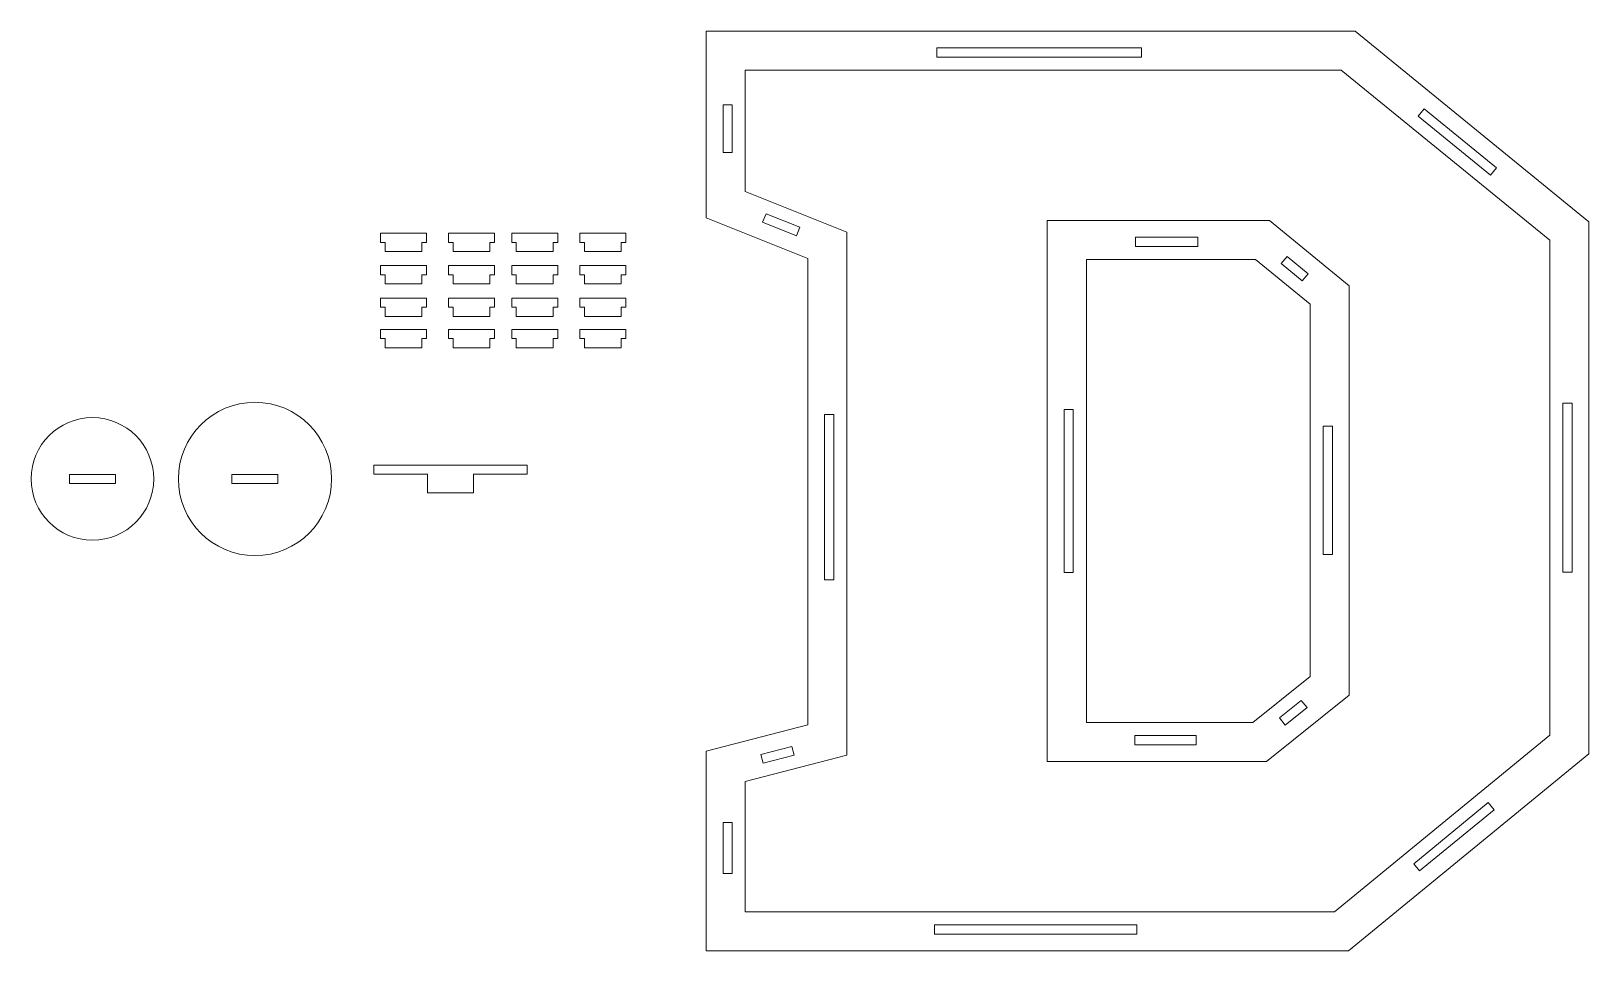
# Model space of a CAD drawing. Header units: centimetres. Extents: x -250 to 250, y -508 to 508.
# Drawn here: x -250 to -199.2, y 100.6 to 130.6 of the extents above; entities that cross this region are included whole.
import ezdxf

# ---------------------------------------------------------------- set-up
doc = ezdxf.new("R2010")
doc.units = ezdxf.units.CM
doc.header["$MEASUREMENT"] = 0
doc.layers.add('Capa 1', color=7, linetype='Continuous')

msp = doc.modelspace()

# ---------------------------------------------------------------- linework, layer by layer
at = {"layer": 'Capa 1', "color": 240, "lineweight": 9}
for points, knots in [([(-199.15805, 124.3774), (-199.15805, 124.3774), (-199.15805, 107.02029), (-199.15805, 107.02029), (-199.15805, 107.02029), (-207.00072, 100.59173), (-207.00072, 100.59173), (-207.00072, 100.59173), (-227.95806, 100.59173), (-227.95806, 100.59173), (-227.95806, 100.59173), (-227.95806, 107.106), (-227.95806, 107.106), (-227.95806, 107.106), (-224.64671, 107.96315), (-224.64671, 107.96315), (-224.64671, 107.96315), (-224.64671, 123.1774), (-224.64671, 123.1774), (-224.64671, 123.1774), (-227.95806, 124.50597), (-227.95806, 124.50597), (-227.95806, 124.50597), (-227.95806, 130.59167), (-227.95806, 130.59167), (-227.95806, 130.59167), (-206.78287, 130.59167), (-206.78287, 130.59167), (-206.78287, 130.59167), (-199.15805, 124.3774), (-199.15805, 124.3774)], [0, 0, 0, 0, 0.1, 0.1, 0.1, 0.2, 0.2, 0.2, 0.3, 0.3, 0.3, 0.4, 0.4, 0.4, 0.5, 0.5, 0.5, 0.6, 0.6, 0.6, 0.7, 0.7, 0.7, 0.8, 0.8, 0.8, 0.9, 0.9, 0.9, 1, 1, 1, 1]), ([(-220.43464, 129.74314), (-220.43464, 129.74314), (-213.75974, 129.74314), (-213.75974, 129.74314), (-213.75974, 129.74314), (-213.75974, 130.04314), (-213.75974, 130.04314), (-213.75974, 130.04314), (-220.43464, 130.04314), (-220.43464, 130.04314), (-220.43464, 130.04314), (-220.43464, 129.74314), (-220.43464, 129.74314)], [0, 0, 0, 0, 0.25, 0.25, 0.25, 0.5, 0.5, 0.5, 0.75, 0.75, 0.75, 1, 1, 1, 1]), ([(-200.43084, 123.77277), (-200.43084, 123.77277), (-207.23584, 129.31888), (-207.23584, 129.31888), (-207.23584, 129.31888), (-226.68527, 129.31888), (-226.68527, 129.31888), (-226.68527, 129.31888), (-226.68527, 125.36672), (-226.68527, 125.36672), (-226.68527, 125.36672), (-223.37392, 124.03815), (-223.37392, 124.03815), (-223.37392, 124.03815), (-223.37392, 106.97787), (-223.37392, 106.97787), (-223.37392, 106.97787), (-226.68527, 106.12072), (-226.68527, 106.12072), (-226.68527, 106.12072), (-226.68527, 101.86452), (-226.68527, 101.86452), (-226.68527, 101.86452), (-207.45571, 101.86452), (-207.45571, 101.86452), (-207.45571, 101.86452), (-200.43084, 107.62274), (-200.43084, 107.62274), (-200.43084, 107.62274), (-200.43084, 123.77277), (-200.43084, 123.77277)], [0, 0, 0, 0, 0.1, 0.1, 0.1, 0.2, 0.2, 0.2, 0.3, 0.3, 0.3, 0.4, 0.4, 0.4, 0.5, 0.5, 0.5, 0.6, 0.6, 0.6, 0.7, 0.7, 0.7, 0.8, 0.8, 0.8, 0.9, 0.9, 0.9, 1, 1, 1, 1]), ([(-227.10953, 126.63425), (-227.10953, 126.63425), (-227.10953, 128.18869), (-227.10953, 128.18869), (-227.10953, 128.18869), (-227.40953, 128.18869), (-227.40953, 128.18869), (-227.40953, 128.18869), (-227.40953, 126.63425), (-227.40953, 126.63425), (-227.40953, 126.63425), (-227.10953, 126.63425), (-227.10953, 126.63425)], [0, 0, 0, 0, 0.25, 0.25, 0.25, 0.5, 0.5, 0.5, 0.75, 0.75, 0.75, 1, 1, 1, 1]), ([(-204.72543, 127.8202), (-204.72543, 127.8202), (-202.366, 125.89725), (-202.366, 125.89725), (-202.366, 125.89725), (-202.17647, 126.1298), (-202.17647, 126.1298), (-202.17647, 126.1298), (-204.5359, 128.05275), (-204.5359, 128.05275), (-204.5359, 128.05275), (-204.72543, 127.8202), (-204.72543, 127.8202)], [0, 0, 0, 0, 0.25, 0.25, 0.25, 0.5, 0.5, 0.5, 0.75, 0.75, 0.75, 1, 1, 1, 1]), ([(-224.90196, 124.19409), (-224.90196, 124.19409), (-226.00575, 124.63694), (-226.00575, 124.63694), (-226.00575, 124.63694), (-226.11746, 124.35852), (-226.11746, 124.35852), (-226.11746, 124.35852), (-225.01367, 123.91566), (-225.01367, 123.91566), (-225.01367, 123.91566), (-224.90196, 124.19409), (-224.90196, 124.19409)], [0, 0, 0, 0, 0.25, 0.25, 0.25, 0.5, 0.5, 0.5, 0.75, 0.75, 0.75, 1, 1, 1, 1]), ([(-206.97712, 122.28825), (-206.97712, 122.28825), (-206.97712, 108.9314), (-206.97712, 108.9314), (-206.97712, 108.9314), (-209.67131, 106.76315), (-209.67131, 106.76315), (-209.67131, 106.76315), (-216.82765, 106.76315), (-216.82765, 106.76315), (-216.82765, 106.76315), (-216.82765, 124.42026), (-216.82765, 124.42026), (-216.82765, 124.42026), (-209.5781, 124.42026), (-209.5781, 124.42026), (-209.5781, 124.42026), (-206.97712, 122.28825), (-206.97712, 122.28825)], [0, 0, 0, 0, 0.16666667, 0.16666667, 0.16666667, 0.33333333, 0.33333333, 0.33333333, 0.5, 0.5, 0.5, 0.66666667, 0.66666667, 0.66666667, 0.83333333, 0.83333333, 0.83333333, 1, 1, 1, 1]), ([(-237.23494, 123.70078), (-237.23494, 123.70078), (-237.23494, 123.40078), (-237.23494, 123.40078), (-237.23494, 123.40078), (-238.43494, 123.40078), (-238.43494, 123.40078), (-238.43494, 123.40078), (-238.43494, 123.70078), (-238.43494, 123.70078), (-238.43494, 123.70078), (-238.58494, 123.70078), (-238.58494, 123.70078), (-238.58494, 123.70078), (-238.58494, 124.00078), (-238.58494, 124.00078), (-238.58494, 124.00078), (-237.08494, 124.00078), (-237.08494, 124.00078), (-237.08494, 124.00078), (-237.08494, 123.70078), (-237.08494, 123.70078), (-237.08494, 123.70078), (-237.23494, 123.70078), (-237.23494, 123.70078)], [0, 0, 0, 0, 0.125, 0.125, 0.125, 0.25, 0.25, 0.25, 0.375, 0.375, 0.375, 0.5, 0.5, 0.5, 0.625, 0.625, 0.625, 0.75, 0.75, 0.75, 0.875, 0.875, 0.875, 1, 1, 1, 1]), ([(-235.01461, 123.70078), (-235.01461, 123.70078), (-235.01461, 123.40078), (-235.01461, 123.40078), (-235.01461, 123.40078), (-236.21461, 123.40078), (-236.21461, 123.40078), (-236.21461, 123.40078), (-236.21461, 123.70078), (-236.21461, 123.70078), (-236.21461, 123.70078), (-236.36461, 123.70078), (-236.36461, 123.70078), (-236.36461, 123.70078), (-236.36461, 124.00078), (-236.36461, 124.00078), (-236.36461, 124.00078), (-234.86461, 124.00078), (-234.86461, 124.00078), (-234.86461, 124.00078), (-234.86461, 123.70078), (-234.86461, 123.70078), (-234.86461, 123.70078), (-235.01461, 123.70078), (-235.01461, 123.70078)], [0, 0, 0, 0, 0.125, 0.125, 0.125, 0.25, 0.25, 0.25, 0.375, 0.375, 0.375, 0.5, 0.5, 0.5, 0.625, 0.625, 0.625, 0.75, 0.75, 0.75, 0.875, 0.875, 0.875, 1, 1, 1, 1]), ([(-232.95469, 123.70078), (-232.95469, 123.70078), (-232.95469, 123.40078), (-232.95469, 123.40078), (-232.95469, 123.40078), (-234.15469, 123.40078), (-234.15469, 123.40078), (-234.15469, 123.40078), (-234.15469, 123.70078), (-234.15469, 123.70078), (-234.15469, 123.70078), (-234.30469, 123.70078), (-234.30469, 123.70078), (-234.30469, 123.70078), (-234.30469, 124.00078), (-234.30469, 124.00078), (-234.30469, 124.00078), (-232.80469, 124.00078), (-232.80469, 124.00078), (-232.80469, 124.00078), (-232.80469, 123.70078), (-232.80469, 123.70078), (-232.80469, 123.70078), (-232.95469, 123.70078), (-232.95469, 123.70078)], [0, 0, 0, 0, 0.125, 0.125, 0.125, 0.25, 0.25, 0.25, 0.375, 0.375, 0.375, 0.5, 0.5, 0.5, 0.625, 0.625, 0.625, 0.75, 0.75, 0.75, 0.875, 0.875, 0.875, 1, 1, 1, 1]), ([(-230.73436, 123.70078), (-230.73436, 123.70078), (-230.73436, 123.40078), (-230.73436, 123.40078), (-230.73436, 123.40078), (-231.93436, 123.40078), (-231.93436, 123.40078), (-231.93436, 123.40078), (-231.93436, 123.70078), (-231.93436, 123.70078), (-231.93436, 123.70078), (-232.08436, 123.70078), (-232.08436, 123.70078), (-232.08436, 123.70078), (-232.08436, 124.00078), (-232.08436, 124.00078), (-232.08436, 124.00078), (-230.58436, 124.00078), (-230.58436, 124.00078), (-230.58436, 124.00078), (-230.58436, 123.70078), (-230.58436, 123.70078), (-230.58436, 123.70078), (-230.73436, 123.70078), (-230.73436, 123.70078)], [0, 0, 0, 0, 0.125, 0.125, 0.125, 0.25, 0.25, 0.25, 0.375, 0.375, 0.375, 0.5, 0.5, 0.5, 0.625, 0.625, 0.625, 0.75, 0.75, 0.75, 0.875, 0.875, 0.875, 1, 1, 1, 1]), ([(-213.94656, 123.57173), (-213.94656, 123.57173), (-211.91399, 123.57173), (-211.91399, 123.57173), (-211.91399, 123.57173), (-211.91399, 123.87173), (-211.91399, 123.87173), (-211.91399, 123.87173), (-213.94656, 123.87173), (-213.94656, 123.87173), (-213.94656, 123.87173), (-213.94656, 123.57173), (-213.94656, 123.57173)], [0, 0, 0, 0, 0.25, 0.25, 0.25, 0.5, 0.5, 0.5, 0.75, 0.75, 0.75, 1, 1, 1, 1]), ([(-208.24991, 121.68581), (-208.24991, 121.68581), (-210.03309, 123.14747), (-210.03309, 123.14747), (-210.03309, 123.14747), (-215.55486, 123.14747), (-215.55486, 123.14747), (-215.55486, 123.14747), (-215.55486, 108.03594), (-215.55486, 108.03594), (-215.55486, 108.03594), (-210.11986, 108.03594), (-210.11986, 108.03594), (-210.11986, 108.03594), (-208.24991, 109.54085), (-208.24991, 109.54085), (-208.24991, 109.54085), (-208.24991, 121.68581), (-208.24991, 121.68581)], [0, 0, 0, 0, 0.16666667, 0.16666667, 0.16666667, 0.33333333, 0.33333333, 0.33333333, 0.5, 0.5, 0.5, 0.66666667, 0.66666667, 0.66666667, 0.83333333, 0.83333333, 0.83333333, 1, 1, 1, 1]), ([(-209.19617, 123.01003), (-209.19617, 123.01003), (-208.51091, 122.44832), (-208.51091, 122.44832), (-208.51091, 122.44832), (-208.32073, 122.68034), (-208.32073, 122.68034), (-208.32073, 122.68034), (-209.00599, 123.24204), (-209.00599, 123.24204), (-209.00599, 123.24204), (-209.19617, 123.01003), (-209.19617, 123.01003)], [0, 0, 0, 0, 0.25, 0.25, 0.25, 0.5, 0.5, 0.5, 0.75, 0.75, 0.75, 1, 1, 1, 1]), ([(-237.23494, 122.64498), (-237.23494, 122.64498), (-237.23494, 122.34498), (-237.23494, 122.34498), (-237.23494, 122.34498), (-238.43494, 122.34498), (-238.43494, 122.34498), (-238.43494, 122.34498), (-238.43494, 122.64498), (-238.43494, 122.64498), (-238.43494, 122.64498), (-238.58494, 122.64498), (-238.58494, 122.64498), (-238.58494, 122.64498), (-238.58494, 122.94498), (-238.58494, 122.94498), (-238.58494, 122.94498), (-237.08494, 122.94498), (-237.08494, 122.94498), (-237.08494, 122.94498), (-237.08494, 122.64498), (-237.08494, 122.64498), (-237.08494, 122.64498), (-237.23494, 122.64498), (-237.23494, 122.64498)], [0, 0, 0, 0, 0.125, 0.125, 0.125, 0.25, 0.25, 0.25, 0.375, 0.375, 0.375, 0.5, 0.5, 0.5, 0.625, 0.625, 0.625, 0.75, 0.75, 0.75, 0.875, 0.875, 0.875, 1, 1, 1, 1]), ([(-235.01461, 122.64498), (-235.01461, 122.64498), (-235.01461, 122.34498), (-235.01461, 122.34498), (-235.01461, 122.34498), (-236.21461, 122.34498), (-236.21461, 122.34498), (-236.21461, 122.34498), (-236.21461, 122.64498), (-236.21461, 122.64498), (-236.21461, 122.64498), (-236.36461, 122.64498), (-236.36461, 122.64498), (-236.36461, 122.64498), (-236.36461, 122.94498), (-236.36461, 122.94498), (-236.36461, 122.94498), (-234.86461, 122.94498), (-234.86461, 122.94498), (-234.86461, 122.94498), (-234.86461, 122.64498), (-234.86461, 122.64498), (-234.86461, 122.64498), (-235.01461, 122.64498), (-235.01461, 122.64498)], [0, 0, 0, 0, 0.125, 0.125, 0.125, 0.25, 0.25, 0.25, 0.375, 0.375, 0.375, 0.5, 0.5, 0.5, 0.625, 0.625, 0.625, 0.75, 0.75, 0.75, 0.875, 0.875, 0.875, 1, 1, 1, 1]), ([(-232.95469, 122.64498), (-232.95469, 122.64498), (-232.95469, 122.34498), (-232.95469, 122.34498), (-232.95469, 122.34498), (-234.15469, 122.34498), (-234.15469, 122.34498), (-234.15469, 122.34498), (-234.15469, 122.64498), (-234.15469, 122.64498), (-234.15469, 122.64498), (-234.30469, 122.64498), (-234.30469, 122.64498), (-234.30469, 122.64498), (-234.30469, 122.94498), (-234.30469, 122.94498), (-234.30469, 122.94498), (-232.80469, 122.94498), (-232.80469, 122.94498), (-232.80469, 122.94498), (-232.80469, 122.64498), (-232.80469, 122.64498), (-232.80469, 122.64498), (-232.95469, 122.64498), (-232.95469, 122.64498)], [0, 0, 0, 0, 0.125, 0.125, 0.125, 0.25, 0.25, 0.25, 0.375, 0.375, 0.375, 0.5, 0.5, 0.5, 0.625, 0.625, 0.625, 0.75, 0.75, 0.75, 0.875, 0.875, 0.875, 1, 1, 1, 1]), ([(-230.73436, 122.64498), (-230.73436, 122.64498), (-230.73436, 122.34498), (-230.73436, 122.34498), (-230.73436, 122.34498), (-231.93436, 122.34498), (-231.93436, 122.34498), (-231.93436, 122.34498), (-231.93436, 122.64498), (-231.93436, 122.64498), (-231.93436, 122.64498), (-232.08436, 122.64498), (-232.08436, 122.64498), (-232.08436, 122.64498), (-232.08436, 122.94498), (-232.08436, 122.94498), (-232.08436, 122.94498), (-230.58436, 122.94498), (-230.58436, 122.94498), (-230.58436, 122.94498), (-230.58436, 122.64498), (-230.58436, 122.64498), (-230.58436, 122.64498), (-230.73436, 122.64498), (-230.73436, 122.64498)], [0, 0, 0, 0, 0.125, 0.125, 0.125, 0.25, 0.25, 0.25, 0.375, 0.375, 0.375, 0.5, 0.5, 0.5, 0.625, 0.625, 0.625, 0.75, 0.75, 0.75, 0.875, 0.875, 0.875, 1, 1, 1, 1]), ([(-237.23494, 121.58411), (-237.23494, 121.58411), (-237.23494, 121.28411), (-237.23494, 121.28411), (-237.23494, 121.28411), (-238.43494, 121.28411), (-238.43494, 121.28411), (-238.43494, 121.28411), (-238.43494, 121.58411), (-238.43494, 121.58411), (-238.43494, 121.58411), (-238.58494, 121.58411), (-238.58494, 121.58411), (-238.58494, 121.58411), (-238.58494, 121.88411), (-238.58494, 121.88411), (-238.58494, 121.88411), (-237.08494, 121.88411), (-237.08494, 121.88411), (-237.08494, 121.88411), (-237.08494, 121.58411), (-237.08494, 121.58411), (-237.08494, 121.58411), (-237.23494, 121.58411), (-237.23494, 121.58411)], [0, 0, 0, 0, 0.125, 0.125, 0.125, 0.25, 0.25, 0.25, 0.375, 0.375, 0.375, 0.5, 0.5, 0.5, 0.625, 0.625, 0.625, 0.75, 0.75, 0.75, 0.875, 0.875, 0.875, 1, 1, 1, 1]), ([(-235.01461, 121.58411), (-235.01461, 121.58411), (-235.01461, 121.28411), (-235.01461, 121.28411), (-235.01461, 121.28411), (-236.21461, 121.28411), (-236.21461, 121.28411), (-236.21461, 121.28411), (-236.21461, 121.58411), (-236.21461, 121.58411), (-236.21461, 121.58411), (-236.36461, 121.58411), (-236.36461, 121.58411), (-236.36461, 121.58411), (-236.36461, 121.88411), (-236.36461, 121.88411), (-236.36461, 121.88411), (-234.86461, 121.88411), (-234.86461, 121.88411), (-234.86461, 121.88411), (-234.86461, 121.58411), (-234.86461, 121.58411), (-234.86461, 121.58411), (-235.01461, 121.58411), (-235.01461, 121.58411)], [0, 0, 0, 0, 0.125, 0.125, 0.125, 0.25, 0.25, 0.25, 0.375, 0.375, 0.375, 0.5, 0.5, 0.5, 0.625, 0.625, 0.625, 0.75, 0.75, 0.75, 0.875, 0.875, 0.875, 1, 1, 1, 1]), ([(-232.95469, 121.58411), (-232.95469, 121.58411), (-232.95469, 121.28411), (-232.95469, 121.28411), (-232.95469, 121.28411), (-234.15469, 121.28411), (-234.15469, 121.28411), (-234.15469, 121.28411), (-234.15469, 121.58411), (-234.15469, 121.58411), (-234.15469, 121.58411), (-234.30469, 121.58411), (-234.30469, 121.58411), (-234.30469, 121.58411), (-234.30469, 121.88411), (-234.30469, 121.88411), (-234.30469, 121.88411), (-232.80469, 121.88411), (-232.80469, 121.88411), (-232.80469, 121.88411), (-232.80469, 121.58411), (-232.80469, 121.58411), (-232.80469, 121.58411), (-232.95469, 121.58411), (-232.95469, 121.58411)], [0, 0, 0, 0, 0.125, 0.125, 0.125, 0.25, 0.25, 0.25, 0.375, 0.375, 0.375, 0.5, 0.5, 0.5, 0.625, 0.625, 0.625, 0.75, 0.75, 0.75, 0.875, 0.875, 0.875, 1, 1, 1, 1]), ([(-230.73436, 121.58411), (-230.73436, 121.58411), (-230.73436, 121.28411), (-230.73436, 121.28411), (-230.73436, 121.28411), (-231.93436, 121.28411), (-231.93436, 121.28411), (-231.93436, 121.28411), (-231.93436, 121.58411), (-231.93436, 121.58411), (-231.93436, 121.58411), (-232.08436, 121.58411), (-232.08436, 121.58411), (-232.08436, 121.58411), (-232.08436, 121.88411), (-232.08436, 121.88411), (-232.08436, 121.88411), (-230.58436, 121.88411), (-230.58436, 121.88411), (-230.58436, 121.88411), (-230.58436, 121.58411), (-230.58436, 121.58411), (-230.58436, 121.58411), (-230.73436, 121.58411), (-230.73436, 121.58411)], [0, 0, 0, 0, 0.125, 0.125, 0.125, 0.25, 0.25, 0.25, 0.375, 0.375, 0.375, 0.5, 0.5, 0.5, 0.625, 0.625, 0.625, 0.75, 0.75, 0.75, 0.875, 0.875, 0.875, 1, 1, 1, 1]), ([(-237.23494, 120.56193), (-237.23494, 120.56193), (-237.23494, 120.26193), (-237.23494, 120.26193), (-237.23494, 120.26193), (-238.43494, 120.26193), (-238.43494, 120.26193), (-238.43494, 120.26193), (-238.43494, 120.56193), (-238.43494, 120.56193), (-238.43494, 120.56193), (-238.58494, 120.56193), (-238.58494, 120.56193), (-238.58494, 120.56193), (-238.58494, 120.86193), (-238.58494, 120.86193), (-238.58494, 120.86193), (-237.08494, 120.86193), (-237.08494, 120.86193), (-237.08494, 120.86193), (-237.08494, 120.56193), (-237.08494, 120.56193), (-237.08494, 120.56193), (-237.23494, 120.56193), (-237.23494, 120.56193)], [0, 0, 0, 0, 0.125, 0.125, 0.125, 0.25, 0.25, 0.25, 0.375, 0.375, 0.375, 0.5, 0.5, 0.5, 0.625, 0.625, 0.625, 0.75, 0.75, 0.75, 0.875, 0.875, 0.875, 1, 1, 1, 1]), ([(-235.01461, 120.56193), (-235.01461, 120.56193), (-235.01461, 120.26193), (-235.01461, 120.26193), (-235.01461, 120.26193), (-236.21461, 120.26193), (-236.21461, 120.26193), (-236.21461, 120.26193), (-236.21461, 120.56193), (-236.21461, 120.56193), (-236.21461, 120.56193), (-236.36461, 120.56193), (-236.36461, 120.56193), (-236.36461, 120.56193), (-236.36461, 120.86193), (-236.36461, 120.86193), (-236.36461, 120.86193), (-234.86461, 120.86193), (-234.86461, 120.86193), (-234.86461, 120.86193), (-234.86461, 120.56193), (-234.86461, 120.56193), (-234.86461, 120.56193), (-235.01461, 120.56193), (-235.01461, 120.56193)], [0, 0, 0, 0, 0.125, 0.125, 0.125, 0.25, 0.25, 0.25, 0.375, 0.375, 0.375, 0.5, 0.5, 0.5, 0.625, 0.625, 0.625, 0.75, 0.75, 0.75, 0.875, 0.875, 0.875, 1, 1, 1, 1]), ([(-232.95469, 120.56193), (-232.95469, 120.56193), (-232.95469, 120.26193), (-232.95469, 120.26193), (-232.95469, 120.26193), (-234.15469, 120.26193), (-234.15469, 120.26193), (-234.15469, 120.26193), (-234.15469, 120.56193), (-234.15469, 120.56193), (-234.15469, 120.56193), (-234.30469, 120.56193), (-234.30469, 120.56193), (-234.30469, 120.56193), (-234.30469, 120.86193), (-234.30469, 120.86193), (-234.30469, 120.86193), (-232.80469, 120.86193), (-232.80469, 120.86193), (-232.80469, 120.86193), (-232.80469, 120.56193), (-232.80469, 120.56193), (-232.80469, 120.56193), (-232.95469, 120.56193), (-232.95469, 120.56193)], [0, 0, 0, 0, 0.125, 0.125, 0.125, 0.25, 0.25, 0.25, 0.375, 0.375, 0.375, 0.5, 0.5, 0.5, 0.625, 0.625, 0.625, 0.75, 0.75, 0.75, 0.875, 0.875, 0.875, 1, 1, 1, 1]), ([(-230.73436, 120.56193), (-230.73436, 120.56193), (-230.73436, 120.26193), (-230.73436, 120.26193), (-230.73436, 120.26193), (-231.93436, 120.26193), (-231.93436, 120.26193), (-231.93436, 120.26193), (-231.93436, 120.56193), (-231.93436, 120.56193), (-231.93436, 120.56193), (-232.08436, 120.56193), (-232.08436, 120.56193), (-232.08436, 120.56193), (-232.08436, 120.86193), (-232.08436, 120.86193), (-232.08436, 120.86193), (-230.58436, 120.86193), (-230.58436, 120.86193), (-230.58436, 120.86193), (-230.58436, 120.56193), (-230.58436, 120.56193), (-230.58436, 120.56193), (-230.73436, 120.56193), (-230.73436, 120.56193)], [0, 0, 0, 0, 0.125, 0.125, 0.125, 0.25, 0.25, 0.25, 0.375, 0.375, 0.375, 0.5, 0.5, 0.5, 0.625, 0.625, 0.625, 0.75, 0.75, 0.75, 0.875, 0.875, 0.875, 1, 1, 1, 1]), ([(-242.68237, 118.48553), (-241.30166, 118.48553), (-240.18237, 117.36624), (-240.18237, 115.98553), (-240.18237, 114.60482), (-241.30166, 113.48553), (-242.68237, 113.48553), (-244.06308, 113.48553), (-245.18237, 114.60482), (-245.18237, 115.98553), (-245.18237, 117.36624), (-244.06308, 118.48553), (-242.68237, 118.48553)], [0, 0, 0, 0, 0.25, 0.25, 0.25, 0.5, 0.5, 0.5, 0.75, 0.75, 0.75, 1, 1, 1, 1]), ([(-200.00658, 118.45685), (-200.00658, 118.45685), (-200.00658, 112.93938), (-200.00658, 112.93938), (-200.00658, 112.93938), (-199.70658, 112.93938), (-199.70658, 112.93938), (-199.70658, 112.93938), (-199.70658, 118.45685), (-199.70658, 118.45685), (-199.70658, 118.45685), (-200.00658, 118.45685), (-200.00658, 118.45685)], [0, 0, 0, 0, 0.25, 0.25, 0.25, 0.5, 0.5, 0.5, 0.75, 0.75, 0.75, 1, 1, 1, 1]), ([(-247.98503, 117.98553), (-246.88046, 117.98553), (-245.98503, 117.0901), (-245.98503, 115.98553), (-245.98503, 114.88096), (-246.88046, 113.98553), (-247.98503, 113.98553), (-249.0896, 113.98553), (-249.98503, 114.88096), (-249.98503, 115.98553), (-249.98503, 117.0901), (-249.0896, 117.98553), (-247.98503, 117.98553)], [0, 0, 0, 0, 0.25, 0.25, 0.25, 0.5, 0.5, 0.5, 0.75, 0.75, 0.75, 1, 1, 1, 1]), ([(-223.79818, 112.69513), (-223.79818, 112.69513), (-223.79818, 118.08397), (-223.79818, 118.08397), (-223.79818, 118.08397), (-224.09818, 118.08397), (-224.09818, 118.08397), (-224.09818, 118.08397), (-224.09818, 112.69513), (-224.09818, 112.69513), (-224.09818, 112.69513), (-223.79818, 112.69513), (-223.79818, 112.69513)], [0, 0, 0, 0, 0.25, 0.25, 0.25, 0.5, 0.5, 0.5, 0.75, 0.75, 0.75, 1, 1, 1, 1]), ([(-215.97912, 112.9317), (-215.97912, 112.9317), (-215.97912, 118.25171), (-215.97912, 118.25171), (-215.97912, 118.25171), (-216.27912, 118.25171), (-216.27912, 118.25171), (-216.27912, 118.25171), (-216.27912, 112.9317), (-216.27912, 112.9317), (-216.27912, 112.9317), (-215.97912, 112.9317), (-215.97912, 112.9317)], [0, 0, 0, 0, 0.25, 0.25, 0.25, 0.5, 0.5, 0.5, 0.75, 0.75, 0.75, 1, 1, 1, 1]), ([(-207.82565, 117.70365), (-207.82565, 117.70365), (-207.82565, 113.52067), (-207.82565, 113.52067), (-207.82565, 113.52067), (-207.52565, 113.52067), (-207.52565, 113.52067), (-207.52565, 113.52067), (-207.52565, 117.70365), (-207.52565, 117.70365), (-207.52565, 117.70365), (-207.82565, 117.70365), (-207.82565, 117.70365)], [0, 0, 0, 0, 0.25, 0.25, 0.25, 0.5, 0.5, 0.5, 0.75, 0.75, 0.75, 1, 1, 1, 1]), ([(-238.8028, 116.43553), (-238.8028, 116.43553), (-233.8028, 116.43553), (-233.8028, 116.43553), (-233.8028, 116.43553), (-233.8028, 116.13553), (-233.8028, 116.13553), (-233.8028, 116.13553), (-235.5528, 116.13553), (-235.5528, 116.13553), (-235.5528, 116.13553), (-235.5528, 115.53553), (-235.5528, 115.53553), (-235.5528, 115.53553), (-237.0528, 115.53553), (-237.0528, 115.53553), (-237.0528, 115.53553), (-237.0528, 116.13553), (-237.0528, 116.13553), (-237.0528, 116.13553), (-238.8028, 116.13553), (-238.8028, 116.13553), (-238.8028, 116.13553), (-238.8028, 116.43553), (-238.8028, 116.43553)], [0, 0, 0, 0, 0.125, 0.125, 0.125, 0.25, 0.25, 0.25, 0.375, 0.375, 0.375, 0.5, 0.5, 0.5, 0.625, 0.625, 0.625, 0.75, 0.75, 0.75, 0.875, 0.875, 0.875, 1, 1, 1, 1]), ([(-248.73503, 116.13053), (-248.73503, 116.13053), (-247.23503, 116.13053), (-247.23503, 116.13053), (-247.23503, 116.13053), (-247.23503, 115.84053), (-247.23503, 115.84053), (-247.23503, 115.84053), (-248.73503, 115.84053), (-248.73503, 115.84053), (-248.73503, 115.84053), (-248.73503, 116.13053), (-248.73503, 116.13053)], [0, 0, 0, 0, 0.25, 0.25, 0.25, 0.5, 0.5, 0.5, 0.75, 0.75, 0.75, 1, 1, 1, 1]), ([(-243.43237, 116.13053), (-243.43237, 116.13053), (-241.93237, 116.13053), (-241.93237, 116.13053), (-241.93237, 116.13053), (-241.93237, 115.84053), (-241.93237, 115.84053), (-241.93237, 115.84053), (-243.43237, 115.84053), (-243.43237, 115.84053), (-243.43237, 115.84053), (-243.43237, 116.13053), (-243.43237, 116.13053)], [0, 0, 0, 0, 0.25, 0.25, 0.25, 0.5, 0.5, 0.5, 0.75, 0.75, 0.75, 1, 1, 1, 1]), ([(-208.54055, 108.76236), (-208.54055, 108.76236), (-209.25545, 108.18702), (-209.25545, 108.18702), (-209.25545, 108.18702), (-209.06736, 107.95331), (-209.06736, 107.95331), (-209.06736, 107.95331), (-208.35246, 108.52865), (-208.35246, 108.52865), (-208.35246, 108.52865), (-208.54055, 108.76236), (-208.54055, 108.76236)], [0, 0, 0, 0, 0.25, 0.25, 0.25, 0.5, 0.5, 0.5, 0.75, 0.75, 0.75, 1, 1, 1, 1]), ([(-226.09947, 106.71061), (-226.09947, 106.71061), (-225.0894, 106.97206), (-225.0894, 106.97206), (-225.0894, 106.97206), (-225.16458, 107.26249), (-225.16458, 107.26249), (-225.16458, 107.26249), (-226.17464, 107.00103), (-226.17464, 107.00103), (-226.17464, 107.00103), (-226.09947, 106.71061), (-226.09947, 106.71061)], [0, 0, 0, 0, 0.25, 0.25, 0.25, 0.5, 0.5, 0.5, 0.75, 0.75, 0.75, 1, 1, 1, 1]), ([(-211.97327, 107.61168), (-211.97327, 107.61168), (-213.9762, 107.61168), (-213.9762, 107.61168), (-213.9762, 107.61168), (-213.9762, 107.31168), (-213.9762, 107.31168), (-213.9762, 107.31168), (-211.97327, 107.31168), (-211.97327, 107.31168), (-211.97327, 107.31168), (-211.97327, 107.61168), (-211.97327, 107.61168)], [0, 0, 0, 0, 0.25, 0.25, 0.25, 0.5, 0.5, 0.5, 0.75, 0.75, 0.75, 1, 1, 1, 1]), ([(-202.43907, 105.42803), (-202.43907, 105.42803), (-204.87156, 103.43415), (-204.87156, 103.43415), (-204.87156, 103.43415), (-204.68138, 103.20213), (-204.68138, 103.20213), (-204.68138, 103.20213), (-202.24889, 105.19602), (-202.24889, 105.19602), (-202.24889, 105.19602), (-202.43907, 105.42803), (-202.43907, 105.42803)], [0, 0, 0, 0, 0.25, 0.25, 0.25, 0.5, 0.5, 0.5, 0.75, 0.75, 0.75, 1, 1, 1, 1]), ([(-227.10953, 103.10989), (-227.10953, 103.10989), (-227.10953, 104.77952), (-227.10953, 104.77952), (-227.10953, 104.77952), (-227.40953, 104.77952), (-227.40953, 104.77952), (-227.40953, 104.77952), (-227.40953, 103.10989), (-227.40953, 103.10989), (-227.40953, 103.10989), (-227.10953, 103.10989), (-227.10953, 103.10989)], [0, 0, 0, 0, 0.25, 0.25, 0.25, 0.5, 0.5, 0.5, 0.75, 0.75, 0.75, 1, 1, 1, 1]), ([(-213.90588, 101.44026), (-213.90588, 101.44026), (-220.5077, 101.44026), (-220.5077, 101.44026), (-220.5077, 101.44026), (-220.5077, 101.14026), (-220.5077, 101.14026), (-220.5077, 101.14026), (-213.90588, 101.14026), (-213.90588, 101.14026), (-213.90588, 101.14026), (-213.90588, 101.44026), (-213.90588, 101.44026)], [0, 0, 0, 0, 0.25, 0.25, 0.25, 0.5, 0.5, 0.5, 0.75, 0.75, 0.75, 1, 1, 1, 1])]:
    msp.add_open_spline(points, degree=3, knots=knots, dxfattribs=at)

doc.saveas('drawing.dxf')
